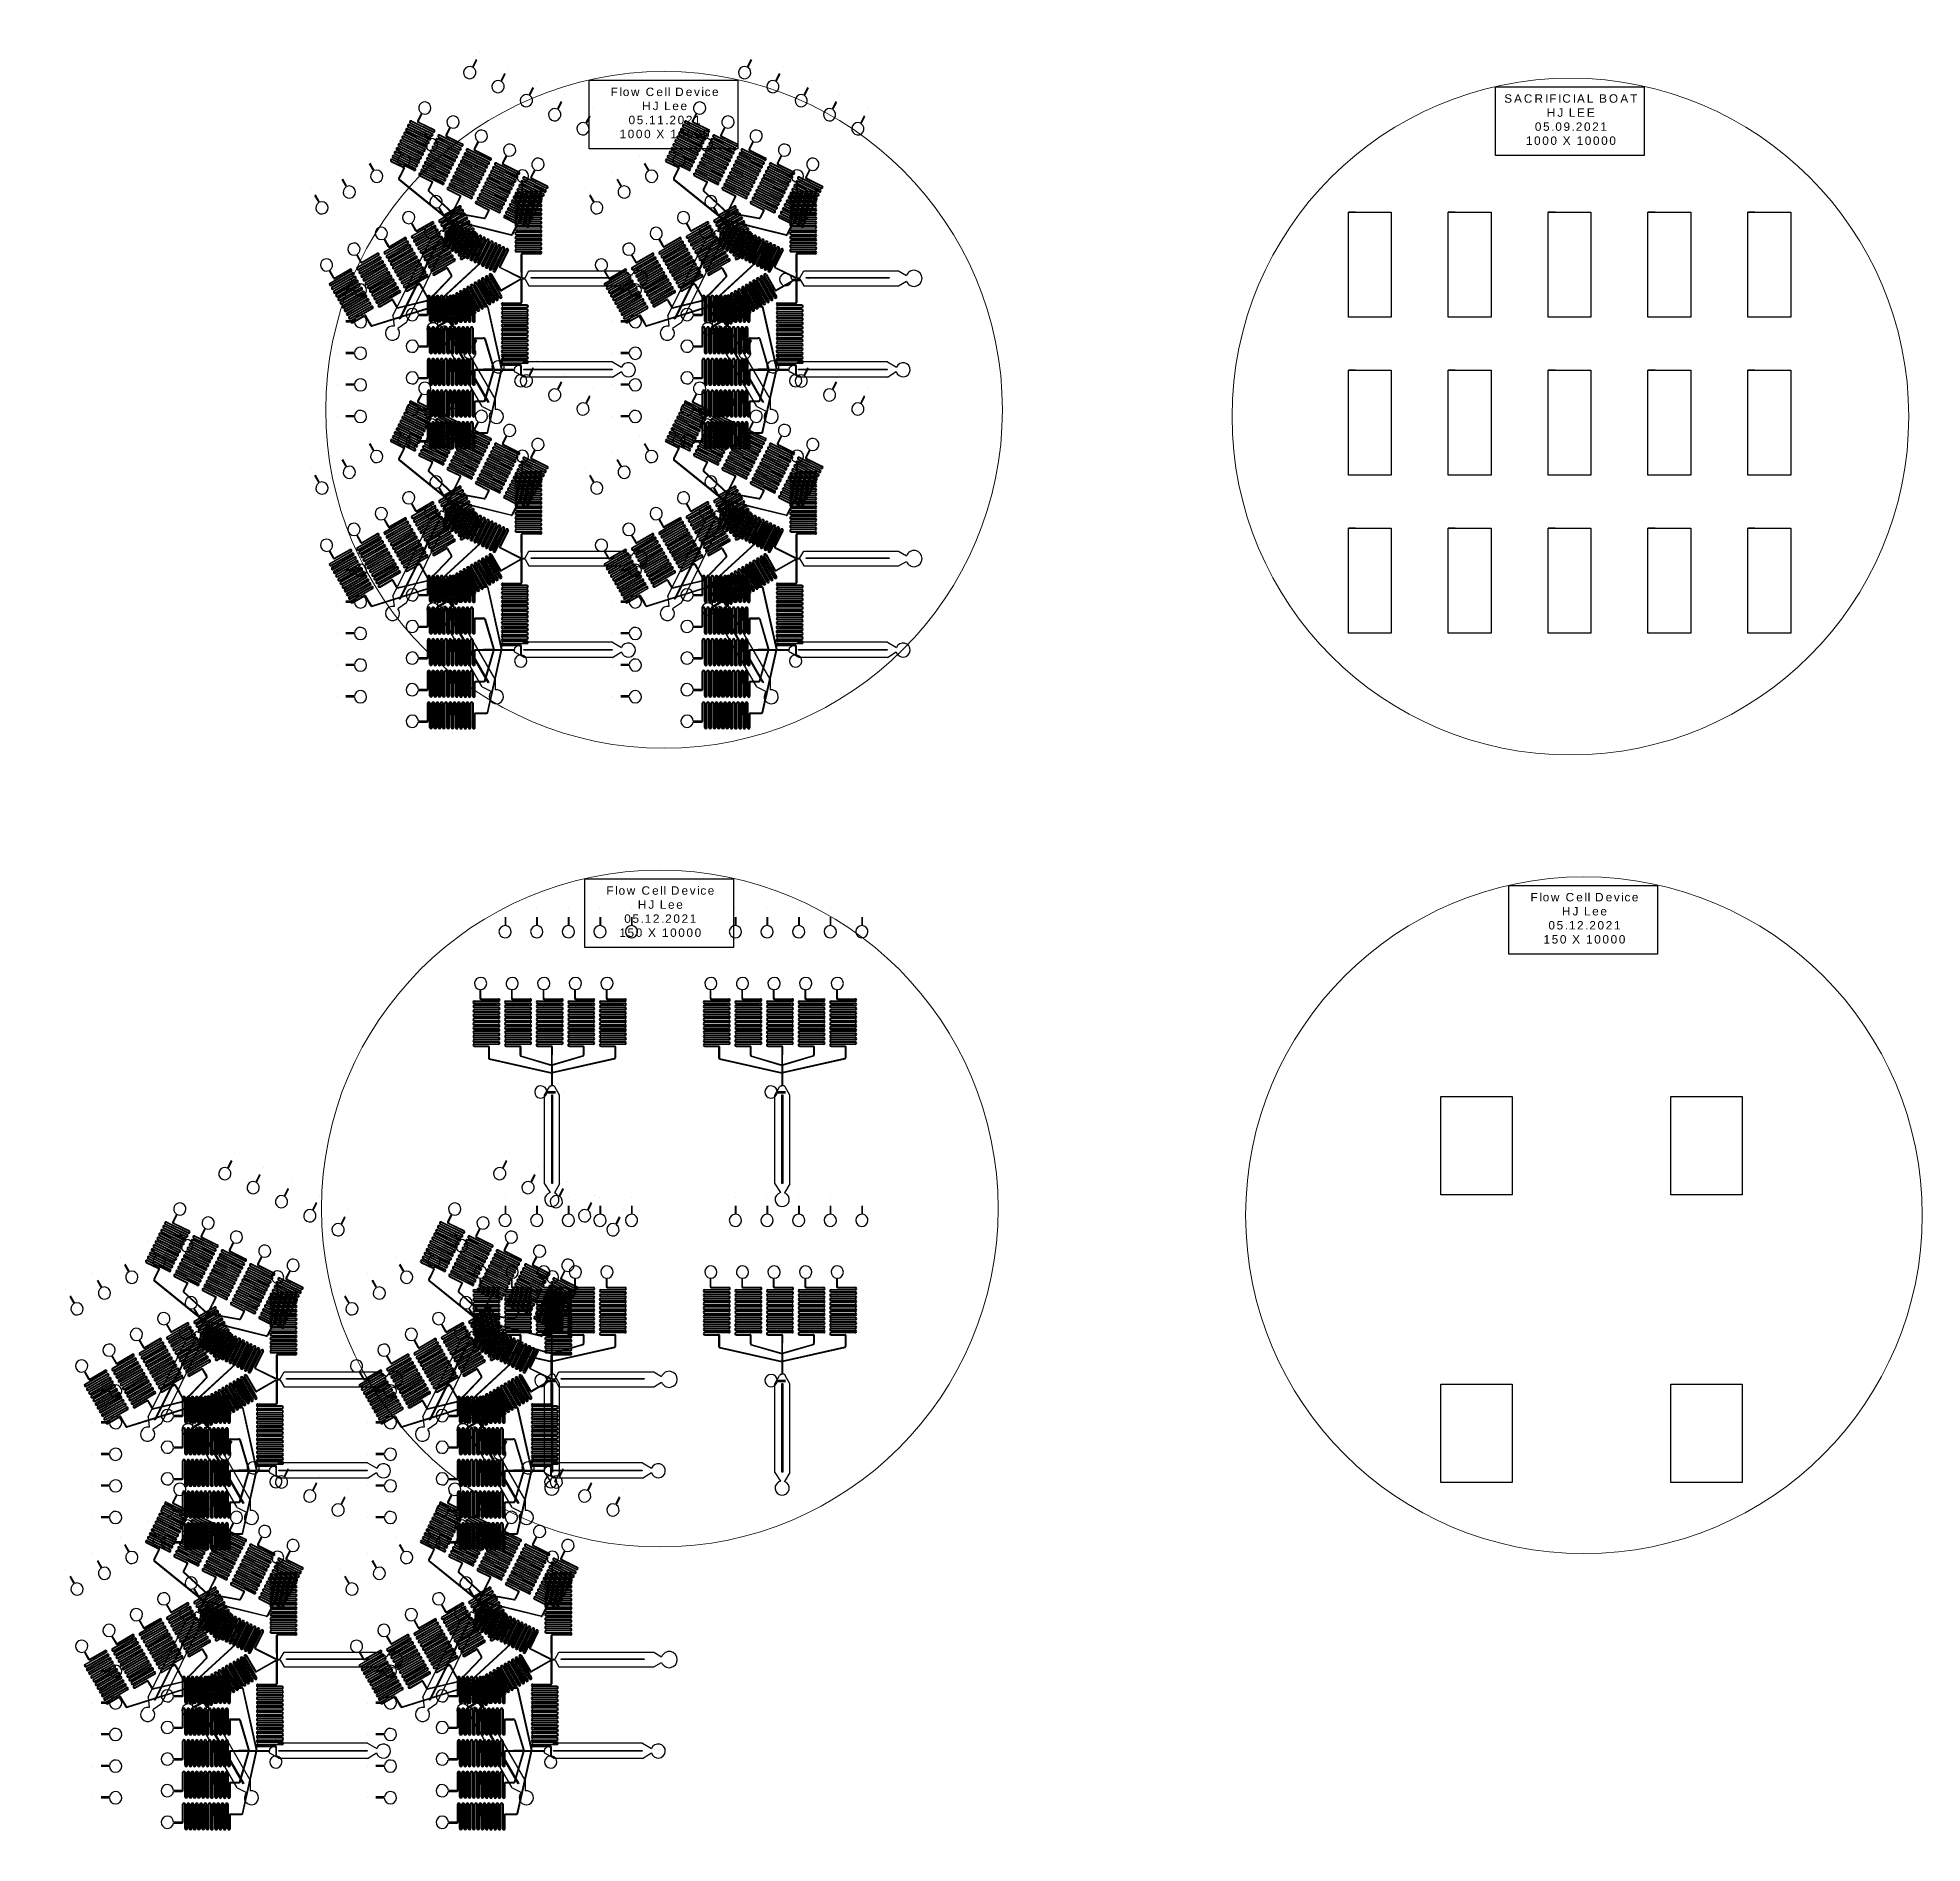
# Model space of a CAD drawing. Header units: inches. Extents: x -160691 to 107654, y -200077 to 57000.
import ezdxf

# ---------------------------------------------------------------- set-up
doc = ezdxf.new("R2010")
doc.units = ezdxf.units.IN
doc.header["$MEASUREMENT"] = 0
doc.layers.add('FLOW', color=1, linetype='Continuous')
doc.styles.get("Standard").update_dxf_attribs({"font": 'Arial.ttf'})

# ---------------------------------------------------------------- blocks, each defined once
blk = doc.blocks.new('*U20')
at = {"layer": 'FLOW'}
for p, q in [((-2050, 7500), (-3050, 7500)), ((-2050, 7500), (2050, 7500)), ((2050, 7500), (3050, 7500))]:
    blk.add_line(p, q, dxfattribs=at)
blk.add_lwpolyline([(-3050, 7500), (3050, 7500), (3050, -7481), (-3050, -7481)], close=True, dxfattribs=at)
blk = doc.blocks.new('*U21')
at = {"layer": 'FLOW', "color": 0, "linetype": 'ByBlock', "lineweight": -2, "transparency": 16777216}
for p in [(0, 45000), (14219, 45000), (28437, 45000), (42656, 45000), (56875, 45000), (0, 22500), (14219, 22500), (28437, 22500), (42656, 22500), (56875, 22500), (0, 0), (14219, 0), (28437, 0), (42656, 0), (56875, 0)]:
    blk.add_blockref('*U20', p, dxfattribs=at)
blk = doc.blocks.new('*U374')
at = {"layer": 'FLOW'}
blk.add_lwpolyline([(-5080, 6998), (5080, 6998), (5080, -6998), (-5080, -6998)], close=True, dxfattribs=at)
blk = doc.blocks.new('*U375')
at = {"layer": 'FLOW', "color": 0, "linetype": 'ByBlock', "lineweight": -2, "transparency": 16777216}
for p in [(-32742, 0), (0, 0), (-32742, -40975), (0, -40975)]:
    blk.add_blockref('*U374', p, dxfattribs=at)
blk = doc.blocks.new('*U329')
at = {"layer": 'FLOW'}
for p, q in [((808, 17), (-389, 17)), ((2005, 17), (2005, 17)), ((-395, -106), (810, -106))]:
    blk.add_line(p, q, dxfattribs=at)
blk.add_arc((-1262, 0), 873, 1.08908, 353.05894, dxfattribs=at)
blk = doc.blocks.new('*U328')
at = {"layer": 'FLOW', "color": 0, "linetype": 'ByBlock', "lineweight": -2, "transparency": 16777216}
blk.add_blockref('*U329', (0, 0), dxfattribs=at)
blk = doc.blocks.new('*U334')
at = {"layer": 'FLOW'}
for p, q in [((808, 17), (-389, 17)), ((808, 17), (-389, 17)), ((2005, 17), (2005, 17)), ((2005, 17), (2005, 17)), ((-395, -106), (810, -106)), ((-395, -106), (810, -106))]:
    blk.add_line(p, q, dxfattribs=at)
blk.add_arc((-1262, 0), 873, 1.08908, 353.05894, dxfattribs=at)
blk.add_arc((-1262, 0), 873, 1.08908, 353.05894, dxfattribs=at)
blk = doc.blocks.new('*U333')
at = {"layer": 'FLOW', "color": 0, "linetype": 'ByBlock', "lineweight": -2, "transparency": 16777216}
blk.add_blockref('*U334', (0, 0), dxfattribs=at)
blk.add_blockref('*U334', (0, 0), dxfattribs=at)
blk = doc.blocks.new('*U332')
at = {"layer": 'FLOW'}
for p, q in [((-17605, 4387), (-17606, 2488)), ((-17503, 4387), (-17503, 4387)), ((-17503, 4387), (-17503, 2386)), ((-17299, 934), (-17306, 4387)), ((-17206, 4387), (-17199, 939)), ((-16996, 4387), (-16996, 1127)), ((-16894, 4387), (-16894, 1132)), ((-16689, 933), (-16696, 4387)), ((-16596, 4387), (-16589, 939)), ((-16386, 4387), (-16386, 1127)), ((-16284, 4387), (-16284, 1132)), ((-16079, 933), (-16089, 4387)), ((-15986, 4387), (-15979, 938)), ((-15776, 4387), (-15776, 1126)), ((-15674, 4387), (-15674, 1131)), ((-15469, 933), (-15479, 4387)), ((-15376, 4387), (-15369, 938)), ((-15166, 4387), (-15166, 1126)), ((-15064, 4387), (-15064, 1131)), ((-14860, 932), (-14869, 4387)), ((-14769, 4387), (-14760, 937)), ((-14557, 4387), (-14557, 1125)), ((-14455, 4387), (-14455, 1131)), ((-14250, 932), (-14260, 4387)), ((-14157, 4387), (-14150, 937)), ((-13947, 4387), (-13947, 1125)), ((-13845, 4387), (-13845, 1130)), ((-13640, 931), (-13640, 4384)), ((-13540, 4388), (-13540, 937)), ((-13337, 4387), (-13337, 1125)), ((-13235, 4387), (-13235, 1130)), ((-13030, 931), (-13030, 4384)), ((-12930, 4388), (-12930, 936)), ((-12727, 4387), (-12727, 1124)), ((-12625, 4387), (-12625, 1130)), ((-12420, 931), (-12420, 4388)), ((-12320, 4387), (-12320, 936)), ((-12117, 4387), (-12117, 1124)), ((-12015, 4387), (-12015, 1129)), ((-11810, 930), (-11810, 4383)), ((-11710, 4387), (-11710, 936)), ((-11507, 4387), (-11507, 1123)), ((-11405, 4387), (-11405, 1129)), ((-11200, 930), (-11200, 4383)), ((-11100, 4387), (-11100, 935)), ((-10895, 3482), (-10895, 931)), ((-10795, 3365), (-10795, 931)), ((-10667, 3604), (-10752, 3604)), ((-10665, 3482), (-10702, 3482)), ((-17709, 2388), (-18771, 2388)), ((-17605, 2286), (-18771, 2286)), ((-16996, 1127), (-16994, 935)), ((-16894, 1630), (-16894, 935)), ((-16386, 1127), (-16384, 934)), ((-16284, 1629), (-16284, 934)), ((-15776, 1126), (-15774, 934)), ((-15674, 1629), (-15674, 934)), ((-15166, 1126), (-15164, 934)), ((-15064, 1628), (-15064, 934)), ((-14557, 1125), (-14555, 933)), ((-14455, 1628), (-14455, 933)), ((-13947, 1125), (-13945, 933)), ((-13845, 1628), (-13845, 933)), ((-13337, 1125), (-13335, 932)), ((-13235, 1627), (-13235, 932)), ((-12727, 1124), (-12725, 932)), ((-12625, 1627), (-12625, 932)), ((-12117, 1124), (-12115, 932)), ((-12015, 1626), (-12015, 932)), ((-11507, 1123), (-11505, 931)), ((-11405, 1626), (-11405, 931)), ((808, 17), (-389, 17)), ((2005, 17), (2005, 17)), ((-395, -106), (810, -106))]:
    blk.add_line(p, q, dxfattribs=at)
for centre, radius, start, end in [((-17405, 4389), 200, 359.40759, 180.59241), ((-17404, 4387), 98.7, 356.74277, 180.33147), ((-16796, 4388), 200, 359.55948, 180.54953), ((-16795, 4387), 98.7, 359.87059, 180.12941), ((-16186, 4388), 200, 359.67389, 180.54821), ((-16186, 4388), 97.5, 355.90001, 180.67361), ((-15576, 4387), 200, 359.78801, 180.54718), ((-15576, 4387), 97.4, 359.64666, 180.35334), ((-14968, 4388), 199, 359.49907, 180.50093), ((-14966, 4387), 97.4, 359.6919, 180.3081), ((-14357, 4387), 200, 0.00396, 179.99604), ((-14357, 4387), 97.5, 355.87566, 180.00163), ((-13743, 4382), 204, 0.54464, 178.82481), ((-13742, 4384), 102, 0.21097, 178.5355), ((-13133, 4382), 204, 0.54581, 178.71261), ((-13132, 4380), 103, 2.25409, 176.27166), ((-12523, 4382), 204, 0.53223, 178.61493), ((-12522, 4380), 103, 4.76314, 176.10136), ((-11913, 4381), 204, 0.53988, 179.49179), ((-11912, 4380), 103, 359.07411, 176.12477), ((-11303, 4380), 204, 1.97866, 178.02134), ((-11302, 4376), 103, 3.7952, 174.06809), ((-10756, 3464), 140, 88.27975, 172.72914), ((-10684, 3372), 111, 99.61083, 183.79538), ((-17708, 2491), 102, 269.82989, 358.71086), ((-17615, 2399), 113, 274.7409, 353.79984), ((-17096, 934), 203, 180, 0.32046), ((-17096, 936), 102, 178.49725, 359.13086), ((-16486, 933), 203, 180, 0.32046), ((-16486, 936), 102, 178.49725, 359.13086), ((-15876, 933), 203, 180, 0.32046), ((-15876, 936), 102, 178.49725, 359.13086), ((-15266, 933), 203, 180, 0.32046), ((-15266, 935), 102, 178.49725, 359.13086), ((-14657, 932), 203, 180, 0.32046), ((-14657, 935), 102, 178.49725, 359.13086), ((-14047, 932), 203, 180, 0.32046), ((-14047, 934), 102, 178.49725, 359.13086), ((-13437, 931), 203, 180, 0.32046), ((-13437, 934), 102, 178.49725, 359.13086), ((-12827, 931), 203, 180, 0.32046), ((-12827, 934), 102, 178.49725, 359.13086), ((-12217, 931), 203, 180, 0.32046), ((-12217, 933), 102, 178.49725, 359.13086), ((-11607, 930), 203, 180, 0.32046), ((-11607, 933), 102, 178.49725, 359.13086), ((-10997, 930), 203, 180, 0.32046), ((-10997, 932), 102, 178.49725, 359.13086), ((-1262, 0), 873, 1.08908, 353.05894)]:
    blk.add_arc(centre, radius, start, end, dxfattribs=at)
at = {"layer": 'FLOW', "rotation": 180}
blk.add_blockref('*U333', (-9894, 3499), dxfattribs=at)
blk = doc.blocks.new('*U331')
at = {"layer": 'FLOW', "color": 0, "linetype": 'ByBlock', "lineweight": -2, "transparency": 16777216}
for p in [(0, 0), (0, 0), (0, -4500), (0, -9000), (0, -13500), (0, -18000)]:
    blk.add_blockref('*U332', p, dxfattribs=at)
blk = doc.blocks.new('*U320')
at = {"layer": 'FLOW'}
for p, q in [((-8730, 5309), (-8730, 4845)), ((-8629, 5309), (-8629, 4875)), ((-8629, 4686), (270, 2690)), ((-8567, 4754), (270, 2790)), ((-4153, 5087), (270, 3790)), ((-4082, 5158), (270, 3890)), ((270, 5309), (270, 3890)), ((270, 3790), (270, 2790)), ((270, 2690), (270, 898)), ((370, 3890), (371, 5309)), ((4723, 5158), (370, 3890)), ((4794, 5087), (370, 3790)), ((9208, 4754), (370, 2790)), ((9270, 4686), (370, 2690)), ((370, 3790), (370, 2790)), ((370, 2690), (371, 898)), ((9270, 5309), (9270, 4875)), ((9371, 5309), (9371, 4845)), ((-743, -471), (-43, 741)), ((808, 17), (-389, 17)), ((71, 898), (-43, 741)), ((71, 898), (270, 898)), ((608, 898), (371, 898)), ((608, 898), (717, 741)), ((1417, -471), (717, 741)), ((2005, 17), (2005, 17)), ((-743, -13071), (-743, -471)), ((-395, -106), (810, -106)), ((1417, -13071), (1417, -471)), ((-743, -13071), (68, -14333)), ((1417, -13071), (667, -14370))]:
    blk.add_line(p, q, dxfattribs=at)
blk.add_lwpolyline([(287, -13021), (287, -421), (387, -421), (387, -13021)], close=True, dxfattribs=at)
for centre, radius, start, end in [((-8515, 4871), 217, 186.87504, 238.49326), ((-8384, 4924), 249, 191.12315, 222.90816), ((-3849, 5318), 381, 181.37196, 217.24996), ((-3846, 5314), 283, 180.88074, 213.36573), ((4487, 5314), 283, 326.63427, 359.11926), ((4490, 5318), 381, 322.75004, 358.62804), ((9025, 4924), 249, 317.09184, 348.87685), ((9156, 4871), 217, 301.50674, 353.12496), ((-1262, 0), 873, 1.08908, 353.05894), ((307, -15313), 1008, 103.75522, 69.13126)]:
    blk.add_arc(centre, radius, start, end, dxfattribs=at)
at = {"layer": 'FLOW', "rotation": 90}
blk.add_blockref('*U331', (-6342, 24080), dxfattribs=at)
blk = doc.blocks.new('*U327')
at = {"layer": 'FLOW'}
for p, q in [((808, 17), (-389, 17)), ((2005, 17), (2005, 17)), ((-395, -106), (810, -106))]:
    blk.add_line(p, q, dxfattribs=at)
blk.add_arc((-1262, 0), 873, 1.08908, 353.05894, dxfattribs=at)
at = {"layer": 'FLOW', "color": 0, "linetype": 'ByBlock', "lineweight": -2, "transparency": 16777216}
blk.add_blockref('*U320', (0, 0), dxfattribs=at)
blk = doc.blocks.new('*U326')
at = {"layer": 'FLOW'}
for p, q in [((808, 17), (-389, 17)), ((2005, 17), (2005, 17)), ((-395, -106), (810, -106))]:
    blk.add_line(p, q, dxfattribs=at)
blk.add_arc((-1262, 0), 873, 1.08908, 353.05894, dxfattribs=at)
at = {"layer": 'FLOW', "color": 0, "linetype": 'ByBlock', "lineweight": -2, "transparency": 16777216}
blk.add_blockref('*U327', (0, 0), dxfattribs=at)
blk = doc.blocks.new('*U325')
at = {"layer": 'FLOW'}
for p, q in [((808, 17), (-389, 17)), ((2005, 17), (2005, 17)), ((-395, -106), (810, -106))]:
    blk.add_line(p, q, dxfattribs=at)
blk.add_arc((-1262, 0), 873, 1.08908, 353.05894, dxfattribs=at)
at = {"layer": 'FLOW', "color": 0, "linetype": 'ByBlock', "lineweight": -2, "transparency": 16777216}
blk.add_blockref('*U326', (0, 0), dxfattribs=at)
blk = doc.blocks.new('*U324')
at = {"layer": 'FLOW'}
for p, q in [((808, 17), (-389, 17)), ((2005, 17), (2005, 17)), ((-395, -106), (810, -106))]:
    blk.add_line(p, q, dxfattribs=at)
blk.add_arc((-1262, 0), 873, 1.08908, 353.05894, dxfattribs=at)
at = {"layer": 'FLOW', "color": 0, "linetype": 'ByBlock', "lineweight": -2, "transparency": 16777216}
blk.add_blockref('*U325', (0, 0), dxfattribs=at)
blk = doc.blocks.new('*U323')
at = {"layer": 'FLOW'}
for p, q in [((808, 17), (-389, 17)), ((2005, 17), (2005, 17)), ((-395, -106), (810, -106))]:
    blk.add_line(p, q, dxfattribs=at)
blk.add_arc((-1262, 0), 873, 1.08908, 353.05894, dxfattribs=at)
at = {"layer": 'FLOW', "color": 0, "linetype": 'ByBlock', "lineweight": -2, "transparency": 16777216}
blk.add_blockref('*U324', (0, 0), dxfattribs=at)
blk = doc.blocks.new('*U330')
at = {"layer": 'FLOW'}
for p, q in [((808, 17), (-389, 17)), ((2005, 17), (2005, 17)), ((-395, -106), (810, -106))]:
    blk.add_line(p, q, dxfattribs=at)
blk.add_arc((-1262, 0), 873, 1.08908, 353.05894, dxfattribs=at)
at = {"layer": 'FLOW', "color": 0, "linetype": 'ByBlock', "lineweight": -2, "transparency": 16777216}
blk.add_blockref('*U323', (0, 0), dxfattribs=at)
blk = doc.blocks.new('*U319')
at = {"layer": 'FLOW'}
for p, q in [((2964, 10960), (-494, 10960)), ((-493, 11060), (2959, 11060)), ((-492, 12280), (2960, 12280)), ((-492, 11975), (2766, 11975)), ((-492, 11873), (2771, 11873)), ((-492, 11670), (2959, 11670)), ((-492, 11365), (2766, 11365)), ((-492, 11263), (2771, 11263)), ((-492, 10755), (2765, 10755)), ((2965, 11570), (-489, 11570)), ((2965, 12180), (-488, 12180)), ((291, 12712), (291, 12628)), ((413, 12715), (413, 12678)), ((413, 12485), (2964, 12485)), ((530, 12585), (2964, 12585)), ((2268, 11365), (2963, 11365)), ((2268, 10755), (2963, 10755)), ((2269, 11975), (2963, 11975)), ((2771, 11873), (2963, 11875)), ((2771, 11263), (2963, 11265)), ((-10709, 5937), (-9627, 8117)), ((-10671, 5787), (-9537, 8072)), ((-494, 9840), (2958, 9840)), ((-493, 10450), (2958, 10450)), ((-492, 10653), (2771, 10653)), ((-492, 10145), (2765, 10145)), ((-492, 10043), (2770, 10043)), ((-492, 9535), (2764, 9535)), ((-492, 9433), (2770, 9433)), ((-492, 9222), (2958, 9230)), ((2963, 9130), (-492, 9120)), ((-492, 8925), (2764, 8925)), ((-492, 8823), (2769, 8823)), ((-492, 8611), (2957, 8620)), ((2963, 8520), (-492, 8511)), ((-492, 8316), (2764, 8316)), ((-492, 8213), (2769, 8213)), ((2963, 9740), (-490, 9740)), ((2964, 10350), (-489, 10350)), ((2266, 8316), (2961, 8316)), ((2267, 9535), (2962, 9535)), ((2267, 8925), (2961, 8925)), ((2268, 10145), (2962, 10145)), ((2769, 8823), (2961, 8825)), ((2769, 8213), (2961, 8216)), ((2770, 10043), (2962, 10045)), ((2770, 9433), (2962, 9435)), ((2771, 10653), (2963, 10655)), ((-10929, 5779), (-10853, 5741)), ((-10890, 4886), (-9355, 7977)), ((-10877, 5889), (-10844, 5873)), ((-9263, 7938), (-10799, 4845)), ((-10617, 4750), (-9168, 7668)), ((-10525, 4705), (-9074, 7628)), ((-10344, 4614), (-8809, 7706)), ((-8717, 7666), (-10252, 4573)), ((-10070, 4479), (-8622, 7397)), ((-9978, 4433), (-8528, 7356)), ((-9797, 4343), (-8263, 7434)), ((-8171, 7394), (-9708, 4297)), ((-9524, 4208), (-8076, 7125)), ((-9432, 4162), (-7982, 7084)), ((-9389, 7223), (-9080, 7845)), ((-9251, 4071), (-7717, 7163)), ((-7624, 7123), (-9160, 4030)), ((-9074, 7628), (-8991, 7801)), ((-8977, 3936), (-7529, 6854)), ((-8886, 3891), (-7435, 6813)), ((-8843, 6951), (-8534, 7574)), ((-8705, 3799), (-7170, 6891)), ((-7078, 6851), (-8614, 3758)), ((-8528, 7356), (-8444, 7529)), ((-8431, 3665), (-6983, 6582)), ((-8339, 3620), (-6889, 6541)), ((-8297, 6680), (-7988, 7302)), ((-8151, 3526), (-6624, 6619)), ((-6532, 6580), (-8059, 3481)), ((-7982, 7084), (-7898, 7258)), ((-7885, 3394), (-6437, 6310)), ((-7793, 3348), (-6343, 6270)), ((-7750, 6408), (-7442, 7030)), ((-7603, 3254), (-6078, 6348)), ((-5986, 6308), (-7514, 3210)), ((-7435, 6813), (-7352, 6986)), ((-7339, 3123), (-5892, 6039)), ((-7247, 3078), (-5797, 5999)), ((-7204, 6137), (-6895, 6759)), ((-7059, 2984), (-5532, 6077)), ((-5440, 6037), (-6967, 2939)), ((-6889, 6541), (-6806, 6714)), ((-6793, 2852), (-5345, 5768)), ((-6701, 2806), (-5251, 5727)), ((-6658, 5865), (-6349, 6487)), ((-6513, 2713), (-4986, 5805)), ((-4894, 5765), (-6421, 2667)), ((-6343, 6270), (-6259, 6443)), ((-6246, 2581), (-4799, 5496)), ((-6154, 2535), (-4705, 5455)), ((-6113, 5594), (-5804, 6216)), ((-5966, 2442), (-4440, 5534)), ((-4348, 5494), (-5877, 2397)), ((-5797, 5999), (-5714, 6172)), ((-5566, 5322), (-5258, 5945)), ((-5251, 5727), (-5168, 5900)), ((-5020, 5051), (-4711, 5673)), ((-4705, 5455), (-4622, 5628)), ((-4474, 4779), (-4165, 5401)), ((-492, 8003), (2957, 8011)), ((2962, 7911), (-492, 7901)), ((-492, 7706), (2763, 7706)), ((-492, 7603), (2769, 7603)), ((-492, 7393), (2956, 7401)), ((2962, 7301), (-492, 7291)), ((-492, 7096), (2763, 7096)), ((-492, 6993), (2768, 6993)), ((-492, 6783), (2956, 6791)), ((2961, 6691), (-492, 6683)), ((-492, 6486), (2762, 6486)), ((-492, 6383), (2768, 6383)), ((-492, 6174), (2956, 6181)), ((2961, 6081), (-492, 6074)), ((-492, 5877), (2762, 5877)), ((-492, 5774), (2767, 5774)), ((-492, 5564), (2955, 5572)), ((2961, 5472), (-492, 5462)), ((2265, 6486), (2960, 6486)), ((2265, 5877), (2959, 5877)), ((2266, 7706), (2961, 7706)), ((2266, 7096), (2960, 7096)), ((2767, 5774), (2959, 5777)), ((2768, 6993), (2960, 6996)), ((2768, 6383), (2960, 6386)), ((2769, 7603), (2961, 7606)), ((-5700, 2309), (-4253, 5225)), ((-5608, 2264), (-4159, 5184)), ((-5421, 2171), (-3894, 5262)), ((-3802, 5222), (-5331, 2126)), ((-5154, 2039), (-3707, 4953)), ((-5063, 1993), (-3613, 4913)), ((-4874, 1900), (-3348, 4991)), ((-3256, 4951), (-4782, 1854)), ((-4608, 1767), (-3161, 4682)), ((-4516, 1722), (-3067, 4641)), ((-4326, 1627), (-2802, 4719)), ((-2710, 4680), (-4238, 1584)), ((-4159, 5184), (-4075, 5357)), ((-4061, 1496), (-2615, 4410)), ((-3970, 1451), (-2521, 4369)), ((-3929, 4508), (-3620, 5130)), ((-3782, 1357), (-2256, 4448)), ((-2164, 4408), (-3699, 1316)), ((-3613, 4913), (-3530, 5086)), ((-3515, 1225), (-2069, 4139)), ((-3423, 1179), (-1975, 4098)), ((-3382, 4236), (-3073, 4859)), ((-3067, 4641), (-2984, 4814)), ((-2855, 1868), (-1710, 4176)), ((-2836, 3965), (-2527, 4587)), ((-1618, 4136), (-2743, 1868)), ((-2521, 4369), (-2438, 4543)), ((-2290, 3693), (-1981, 4315)), ((-1975, 4098), (-1891, 4271)), ((-492, 5267), (2762, 5267)), ((-492, 5164), (2767, 5164)), ((-492, 4952), (2955, 4962)), ((2960, 4862), (-492, 4854)), ((-492, 4657), (2761, 4657)), ((-492, 4554), (2767, 4554)), ((-492, 4344), (2954, 4352)), ((2960, 4252), (-492, 4252)), ((-492, 4047), (2761, 4047)), ((-492, 3944), (2766, 3944)), ((222, 1047), (222, 3598)), ((322, 3565), (322, 279)), ((378, 3742), (2954, 3742)), ((2959, 3642), (427, 3642)), ((2264, 5267), (2959, 5267)), ((2264, 4657), (2959, 4657)), ((2264, 4047), (2958, 4047)), ((2766, 3944), (2958, 3947)), ((2767, 5164), (2959, 5167)), ((2767, 4554), (2959, 4557)), ((-5232, -162), (-5330, 3)), ((-3418, -2878), (-5150, 102)), ((-5066, 157), (-3334, -2829)), ((-4541, -344), (-4888, 258)), ((-4703, 143), (-4801, 308)), ((-3163, -2731), (-4789, 87)), ((-3074, -2679), (-4703, 143)), ((-2892, -2574), (-4622, 406)), ((-4538, 461), (-2812, -2528)), ((-4012, -39), (-4359, 562)), ((-4175, 447), (-4273, 612)), ((-2634, -2426), (-4261, 391)), ((-2546, -2374), (-4175, 447)), ((-2805, -1520), (-4093, 711)), ((-4009, 766), (-2743, -1427)), ((222, 163), (-2796, 1665)), ((-2722, 1740), (222, 279)), ((-2624, -1480), (222, 163)), ((222, 63), (-2603, -1583)), ((222, 1047), (222, 279)), ((222, -3223), (222, 63)), ((322, 279), (322, 229)), ((322, 229), (733, 229)), ((322, 79), (322, 129)), ((322, 129), (733, 129)), ((322, 79), (322, -1047)), ((760, 275), (733, 229)), ((762, 79), (733, 129)), ((760, 275), (1312, 1227)), ((762, 79), (1312, -867)), ((1312, 1227), (14812, 1227)), ((14812, 1227), (15937, 577)), ((-8179, -5628), (-9905, -2639)), ((-9821, -2585), (-8094, -5575)), ((-9295, -3085), (-9643, -2483)), ((-9458, -2599), (-9556, -2433)), ((-7916, -5475), (-9544, -2654)), ((-7827, -5424), (-9458, -2599)), ((-7651, -5324), (-9376, -2335)), ((-9292, -2280), (-7566, -5270)), ((-8767, -2780), (-9114, -2179)), ((-8929, -2294), (-9028, -2129)), ((-7387, -5170), (-9015, -2350)), ((-7299, -5119), (-8929, -2294)), ((-7117, -5014), (-8848, -2030)), ((-8764, -1975), (-7028, -4962)), ((-8238, -2476), (-8586, -1874)), ((-8401, -1989), (-8499, -1824)), ((-6859, -4865), (-8487, -2045)), ((-6770, -4814), (-8401, -1989)), ((-6587, -4708), (-8319, -1725)), ((-8235, -1671), (-6500, -4658)), ((-7711, -2172), (-8058, -1570)), ((-7873, -1685), (-7971, -1520)), ((-6332, -4560), (-7959, -1741)), ((-6243, -4509), (-7873, -1685)), ((-6061, -4404), (-7792, -1421)), ((-7708, -1366), (-5972, -4353)), ((-7182, -1867), (-7530, -1265)), ((-7345, -1380), (-7443, -1215)), ((-5803, -4255), (-7431, -1436)), ((-5715, -4204), (-7345, -1380)), ((-5533, -4099), (-7263, -1116)), ((-7179, -1062), (-5444, -4048)), ((-6654, -1562), (-7001, -961)), ((-6816, -1076), (-6914, -911)), ((-5275, -3950), (-6902, -1132)), ((-5186, -3899), (-6816, -1076)), ((-5004, -3794), (-6735, -812)), ((-6651, -757), (-4918, -3744)), ((-6125, -1257), (-6473, -656)), ((-6288, -771), (-6386, -606)), ((-4747, -3645), (-6374, -827)), ((-4658, -3594), (-6288, -771)), ((-4477, -3489), (-6206, -507)), ((-6122, -452), (-4390, -3439)), ((-5598, -953), (-5945, -352)), ((-5760, -467), (-5858, -302)), ((-4219, -3341), (-5846, -523)), ((-4130, -3290), (-5760, -467)), ((-3949, -3184), (-5679, -203)), ((-5595, -148), (-3860, -3133)), ((-5069, -649), (-5416, -47)), ((-3691, -3036), (-5318, -218)), ((-3602, -2984), (-5232, -162)), ((322, -705), (322, -3256)), ((1312, -867), (14812, -867)), ((14812, -867), (15937, -217)), ((-10540, -5810), (-11757, -3702)), ((-10394, -5861), (-11670, -3652)), ((-9765, -6542), (-11490, -3553)), ((-11406, -3499), (-9680, -6489)), ((-10881, -3999), (-11228, -3398)), ((-11043, -3513), (-11142, -3347)), ((-9500, -6390), (-11129, -3569)), ((-9412, -6339), (-11043, -3513)), ((-9236, -6238), (-10962, -3249)), ((-10878, -3194), (-9151, -6184)), ((-10352, -3694), (-10700, -3093)), ((-10515, -3208), (-10613, -3043)), ((-8972, -6085), (-10601, -3264)), ((-8883, -6034), (-10515, -3208)), ((-8708, -5933), (-10433, -2944)), ((-10349, -2889), (-8621, -5884)), ((-9824, -3390), (-10171, -2788)), ((-9986, -2903), (-10085, -2738)), ((-8444, -5780), (-10072, -2959)), ((-8355, -5729), (-9986, -2903)), ((-2417, -5130), (1036, -5120)), ((-2416, -3300), (116, -3300)), ((-2416, -3910), (1036, -3910)), ((-2416, -4520), (1036, -4512)), ((-2223, -4212), (-2415, -4215)), ((-1720, -4315), (-2415, -4315)), ((-2223, -4822), (-2415, -4825)), ((-1721, -4925), (-2415, -4925)), ((-2222, -3602), (-2414, -3605)), ((-1720, -3705), (-2414, -3705)), ((1036, -4002), (-2411, -4010)), ((1036, -4610), (-2411, -4620)), ((1036, -5222), (-2411, -5230)), ((166, -3400), (-2410, -3400)), ((1036, -4212), (-2223, -4212)), ((1036, -4822), (-2223, -4822)), ((1036, -3602), (-2222, -3602)), ((1036, -4925), (-2218, -4925)), ((1036, -3705), (-2217, -3705)), ((1036, -4315), (-2217, -4315)), ((-10593, -5976), (-10561, -5958)), ((-10530, -6081), (-10457, -6039)), ((-2418, -6349), (1036, -6341)), ((-2418, -6959), (1036, -6949)), ((-2418, -7569), (1036, -7559)), ((-2417, -5739), (1036, -5732)), ((-2225, -7262), (-2417, -7264)), ((-1722, -7364), (-2417, -7364)), ((-2225, -7872), (-2417, -7874)), ((-1723, -7974), (-2417, -7974)), ((-2224, -5432), (-2416, -5435)), ((-1721, -5535), (-2416, -5535)), ((-2224, -6041), (-2416, -6044)), ((-1721, -6144), (-2416, -6144)), ((-2224, -6652), (-2416, -6654)), ((-1722, -6754), (-2416, -6754)), ((1036, -7051), (-2413, -7059)), ((1036, -7662), (-2413, -7669)), ((1036, -5832), (-2412, -5839)), ((1036, -6441), (-2412, -6449)), ((1036, -7262), (-2225, -7262)), ((1036, -7872), (-2225, -7872)), ((1036, -5432), (-2224, -5432)), ((1036, -6041), (-2224, -6041)), ((1036, -6652), (-2224, -6652)), ((1036, -7974), (-2220, -7974)), ((1036, -6144), (-2219, -6144)), ((1036, -6754), (-2219, -6754)), ((1036, -7364), (-2219, -7364)), ((1036, -5535), (-2218, -5535)), ((-2420, -9398), (1034, -9398)), ((-2420, -10008), (1033, -10008)), ((-2420, -10618), (1037, -10618)), ((-2419, -8178), (1036, -8169)), ((-2419, -8788), (1036, -8778)), ((-2227, -10311), (-2419, -10313)), ((-1724, -10413), (-2419, -10413)), ((-2226, -8481), (-2418, -8483)), ((-1723, -8583), (-2418, -8583)), ((-2226, -9091), (-2418, -9093)), ((-1723, -9193), (-2418, -9193)), ((-2226, -9701), (-2418, -9703)), ((-1724, -9803), (-2418, -9803)), ((1037, -10108), (-2415, -10108)), ((1037, -10718), (-2415, -10718)), ((1036, -8881), (-2414, -8888)), ((1037, -9498), (-2414, -9498)), ((1036, -8269), (-2413, -8278)), ((1036, -10311), (-2227, -10311)), ((1036, -8481), (-2226, -8481)), ((1036, -9091), (-2226, -9091)), ((1036, -9701), (-2226, -9701)), ((1036, -9193), (-2221, -9193)), ((1036, -9803), (-2221, -9803)), ((1036, -10413), (-2221, -10413)), ((1036, -8583), (-2220, -8583)), ((-2421, -11228), (1032, -11228)), ((-2421, -11838), (1032, -11838)), ((-2227, -11531), (-2420, -11533)), ((-1725, -11633), (-2420, -11633)), ((131, -12143), (-2420, -12143)), ((14, -12243), (-2420, -12243)), ((-2227, -10921), (-2419, -10923)), ((-1725, -11023), (-2419, -11023)), ((1036, -11938), (-2416, -11938)), ((1036, -11328), (-2415, -11328)), ((1036, -10921), (-2227, -10921)), ((1036, -11531), (-2227, -11531)), ((1036, -11023), (-2222, -11023)), ((1036, -11633), (-2222, -11633)), ((131, -12373), (131, -12336)), ((253, -12371), (253, -12286))]:
    blk.add_line(p, q, dxfattribs=at)
blk.add_lwpolyline([(13476, 311), (13476, 211), (1645, 211), (1645, 311)], close=True, dxfattribs=at)
for centre, radius, start, end in [((-487, 10856), 204, 90.53223, 268.61493), ((-487, 11466), 204, 90.53988, 269.49179), ((-485, 12076), 204, 91.97866, 268.02134), ((-485, 11467), 103, 89.07411, 266.12477), ((-485, 10858), 103, 94.76314, 266.10136), ((-481, 12077), 103, 93.7952, 264.06809), ((430, 12624), 140, 178.27975, 262.72914), ((522, 12696), 111, 189.61083, 273.79538), ((2962, 11773), 102, 268.49725, 89.13086), ((2961, 11162), 102, 268.49725, 89.13086), ((2962, 12383), 102, 268.49725, 89.13086), ((2965, 11773), 203, 270, 90.32046), ((2964, 11163), 203, 270, 90.32046), ((2964, 10552), 203, 270, 90.32046), ((2965, 12383), 203, 270, 90.32046), ((-9445, 8028), 203, 333.60102, 153.92148), ((-9446, 8025), 102, 332.09828, 152.73188), ((-488, 9636), 204, 90.54464, 268.82481), ((-492, 9022), 200, 90.00396, 269.99604), ((-494, 8412), 199, 89.49907, 270.50093), ((-487, 10246), 204, 90.54581, 268.71261), ((-489, 9637), 102, 90.21097, 268.5355), ((-492, 8413), 97.4, 89.6919, 270.3081), ((-492, 9022), 97.5, 85.87566, 270.00163), ((-485, 10247), 103, 92.25409, 266.27166), ((2960, 8722), 102, 268.49725, 89.13086), ((2960, 8113), 102, 268.49725, 89.13086), ((2961, 10552), 102, 268.49725, 89.13086), ((2961, 9942), 102, 268.49725, 89.13086), ((2960, 9332), 102, 268.49725, 89.13086), ((2963, 8722), 203, 270, 90.32046), ((2962, 8113), 203, 270, 90.32046), ((2963, 9942), 203, 270, 90.32046), ((2963, 9332), 203, 270, 90.32046), ((-10788, 5865), 140, 241.88077, 326.33016), ((-10811, 5979), 111, 253.21185, 337.3964), ((-8898, 7756), 203, 333.60102, 153.92148), ((-8900, 7754), 102, 332.09828, 152.73188), ((-8352, 7485), 203, 333.60102, 153.92148), ((-8353, 7482), 102, 332.09828, 152.73188), ((-7806, 7213), 203, 333.60102, 153.92148), ((-7807, 7211), 102, 332.09828, 152.73188), ((-7260, 6941), 203, 333.60102, 153.92148), ((-7261, 6939), 102, 332.09828, 152.73188), ((-6713, 6670), 203, 333.60102, 153.92148), ((-6715, 6667), 102, 332.09828, 152.73188), ((-6167, 6398), 203, 333.60102, 153.92148), ((-6168, 6396), 102, 332.09828, 152.73188), ((-5622, 6127), 203, 333.60102, 153.92148), ((-5623, 6125), 102, 332.09828, 152.73188), ((-5076, 5855), 203, 333.60102, 153.92148), ((-5077, 5853), 102, 332.09828, 152.73188), ((-4529, 5584), 203, 333.60102, 153.92148), ((-4531, 5581), 102, 332.09828, 152.73188), ((-3983, 5312), 203, 333.60102, 153.92148), ((-3984, 5310), 102, 332.09828, 152.73188), ((-494, 6583), 200, 89.55948, 270.54953), ((-494, 5974), 200, 89.40759, 270.59241), ((-494, 5364), 200, 89.33635, 270.66365), ((-493, 7803), 200, 89.78801, 270.54718), ((-493, 7193), 200, 89.67389, 270.54821), ((-494, 5364), 97.5, 88.77135, 274.02375), ((-493, 7193), 97.5, 85.90001, 270.67361), ((-492, 6585), 98.7, 89.87059, 270.12941), ((-493, 5975), 98.7, 86.74277, 270.33147), ((-493, 7803), 97.4, 89.64666, 270.35334), ((2958, 5674), 102, 268.49725, 89.13086), ((2959, 7503), 102, 268.49725, 89.13086), ((2959, 6893), 102, 268.49725, 89.13086), ((2958, 6283), 102, 268.49725, 89.13086), ((2961, 5674), 203, 270, 90.32046), ((2961, 6893), 203, 270, 90.32046), ((2961, 6283), 203, 270, 90.32046), ((2962, 7503), 203, 270, 90.32046), ((-10704, 4801), 204, 155.57969, 331.62236), ((-10704, 4805), 103, 157.39623, 327.66911), ((-10159, 4529), 204, 154.14091, 333.09281), ((-10159, 4531), 103, 152.67513, 329.7258), ((-9612, 4257), 204, 154.13325, 332.21596), ((-9613, 4260), 103, 158.36416, 329.70238), ((-9066, 3986), 204, 154.14683, 332.31363), ((-9066, 3988), 103, 155.85512, 329.87268), ((-8520, 3714), 204, 154.14566, 332.42584), ((-8522, 3713), 102, 153.81199, 332.13652), ((-7972, 3437), 200, 153.60498, 333.59706), ((-7972, 3437), 97.5, 149.47668, 333.60266), ((-7426, 3164), 199, 153.10009, 334.10195), ((-7427, 3166), 97.4, 153.29292, 333.90913), ((-6880, 2895), 200, 153.38903, 334.1482), ((-6880, 2895), 97.4, 153.24769, 333.95436), ((-6334, 2623), 200, 153.27492, 334.14923), ((-3438, 5041), 203, 333.60102, 153.92148), ((-3439, 5039), 102, 332.09828, 152.73188), ((-2892, 4770), 203, 333.60102, 153.92148), ((-2893, 4767), 102, 332.09828, 152.73188), ((-2345, 4498), 203, 333.60102, 153.92148), ((-2346, 4496), 102, 332.09828, 152.73188), ((-1799, 4226), 203, 333.60102, 153.92148), ((-1800, 4224), 102, 332.09828, 152.73188), ((-496, 4753), 199, 88.81947, 270.9487), ((-495, 4144), 200, 89.10713, 270.89287), ((-493, 4755), 98.8, 89.29186, 273.23594), ((-490, 4149), 102, 89.01576, 271.04577), ((377, 3586), 156, 89.7651, 175.61368), ((416, 3547), 95.4, 82.85137, 169.03174), ((2957, 4454), 102, 268.49725, 89.13086), ((2957, 3844), 102, 268.49725, 89.13086), ((2958, 5064), 102, 268.49725, 89.13086), ((2959, 3844), 203, 270, 90.32046), ((2960, 5064), 203, 270, 90.32046), ((2960, 4454), 203, 270, 90.32046), ((-6334, 2623), 97.5, 149.50103, 334.27463), ((-5788, 2351), 200, 153.1605, 334.15056), ((-5788, 2353), 98.7, 153.47161, 333.73043), ((-5242, 55), 203, 30.00071, 210.32117), ((-5242, 2080), 200, 153.00861, 334.19343), ((-5240, 53), 102, 28.49796, 209.13157), ((-5243, 2082), 98.7, 150.34379, 333.9325), ((-4713, 360), 203, 30.00071, 210.32117), ((-4696, 1809), 200, 152.93737, 334.26467), ((-4712, 358), 102, 28.49796, 209.13157), ((-4696, 1809), 97.5, 152.37238, 337.62477), ((-4185, 665), 203, 30.00071, 210.32117), ((-4149, 1535), 199, 152.42049, 334.54973), ((-4183, 662), 102, 28.49796, 209.13157), ((-4150, 1539), 98.8, 152.89289, 336.83697), ((-3604, 1266), 200, 152.70815, 334.4939), ((-3606, 1272), 102, 152.61678, 334.64679), ((-2716, 1799), 156, 153.36613, 239.2147), ((-2664, 1816), 95.4, 146.45239, 232.63276), ((17018, 180), 1151, 200.15239, 159.84761), ((-9996, -2686), 203, 30.00071, 210.32117), ((-9995, -2688), 102, 28.49796, 209.13157), ((-9468, -2381), 203, 30.00071, 210.32117), ((-9466, -2384), 102, 28.49796, 209.13157), ((-8939, -2077), 203, 30.00071, 210.32117), ((-8938, -2079), 102, 28.49796, 209.13157), ((-8411, -1772), 203, 30.00071, 210.32117), ((-8409, -1774), 102, 28.49796, 209.13157), ((-7883, -1468), 203, 30.00071, 210.32117), ((-7882, -1470), 102, 28.49796, 209.13157), ((-7355, -1163), 203, 30.00071, 210.32117), ((-7353, -1165), 102, 28.49796, 209.13157), ((-6826, -858), 203, 30.00071, 210.32117), ((-6825, -861), 102, 28.49796, 209.13157), ((-6298, -554), 203, 30.00071, 210.32117), ((-6296, -556), 102, 28.49796, 209.13157), ((-5770, -249), 203, 30.00071, 210.32117), ((-5769, -252), 102, 28.49796, 209.13157), ((-3244, -2782), 199, 208.82018, 30.94941), ((-2717, -2477), 200, 209.10784, 30.89358), ((-2724, -2475), 102, 209.01647, 31.04648), ((-2670, -1443), 156, 209.76581, 295.61439), ((-2655, -1390), 95.4, 202.85208, 289.03245), ((-11582, -3600), 203, 30.00071, 210.32117), ((-11580, -3602), 102, 28.49796, 209.13157), ((-11053, -3295), 203, 30.00071, 210.32117), ((-11052, -3298), 102, 28.49796, 209.13157), ((-10525, -2991), 203, 30.00071, 210.32117), ((-10523, -2993), 102, 28.49796, 209.13157), ((-7477, -5217), 204, 210.54535, 28.82552), ((-7477, -5219), 102, 210.21168, 28.53621), ((-6943, -4914), 200, 210.00467, 29.99675), ((-6943, -4914), 97.5, 205.87637, 30.00235), ((-6414, -4610), 199, 209.49978, 30.50164), ((-6416, -4609), 97.4, 209.69261, 30.30881), ((-5887, -4305), 200, 209.78872, 30.54789), ((-5887, -4305), 97.4, 209.64737, 30.35405), ((-5359, -4000), 200, 209.6746, 30.54892), ((-5359, -4000), 97.5, 205.90072, 30.67432), ((-4830, -3695), 200, 209.56019, 30.55024), ((-4832, -3695), 98.7, 209.8713, 30.13012), ((-4303, -3391), 200, 209.4083, 30.59312), ((-4304, -3391), 98.7, 206.74348, 30.33218), ((-3774, -3086), 200, 209.33706, 30.66436), ((-3774, -3086), 97.5, 208.77206, 34.02446), ((-3247, -2781), 98.8, 209.29257, 33.23665), ((-2416, -4112), 203, 90, 270.32046), ((-2416, -4722), 203, 90, 270.32046), ((-2417, -5332), 203, 90, 270.32046), ((-2416, -3502), 203, 90, 270.32046), ((-2414, -5332), 102, 88.49725, 269.13086), ((-2413, -4112), 102, 88.49725, 269.13086), ((-2414, -4722), 102, 88.49725, 269.13086), ((-2413, -3502), 102, 88.49725, 269.13086), ((128, -3205), 95.4, 262.85137, 349.03174), ((167, -3244), 156, 269.7651, 355.61368), ((1037, -4413), 98.8, 269.29186, 93.23594), ((1038, -5022), 97.5, 268.77135, 94.02375), ((1034, -3807), 102, 269.01576, 91.04577), ((1039, -3802), 200, 269.10713, 90.89287), ((1040, -4411), 199, 268.81947, 90.9487), ((1038, -5022), 200, 269.33635, 90.66365), ((-10632, -5872), 111, 309.61154, 33.79609), ((-10523, -5915), 140, 298.28046, 22.72985), ((-9592, -6435), 204, 211.97937, 28.02205), ((-9594, -6432), 103, 213.79591, 24.0688), ((-9063, -6131), 204, 210.54059, 29.4925), ((-9064, -6130), 103, 209.07482, 26.12548), ((-8534, -5826), 204, 210.53294, 28.61565), ((-8536, -5825), 103, 214.76385, 26.10207), ((-8006, -5522), 204, 210.54652, 28.71332), ((-8008, -5520), 103, 212.2548, 26.27237), ((-2418, -7161), 203, 90, 270.32046), ((-2418, -7771), 203, 90, 270.32046), ((-2417, -5941), 203, 90, 270.32046), ((-2418, -6551), 203, 90, 270.32046), ((-2415, -7161), 102, 88.49725, 269.13086), ((-2416, -7771), 102, 88.49725, 269.13086), ((-2414, -5941), 102, 88.49725, 269.13086), ((-2415, -6551), 102, 88.49725, 269.13086), ((1037, -6851), 97.5, 265.90001, 90.67361), ((1036, -5634), 98.7, 266.74277, 90.33147), ((1037, -6241), 200, 269.55948, 90.54953), ((1037, -6851), 200, 269.67389, 90.54821), ((1037, -7462), 200, 269.78801, 90.54718), ((1038, -5632), 200, 269.40759, 90.59241), ((1036, -6243), 98.7, 269.87059, 90.12941), ((1036, -7461), 97.4, 269.64666, 90.35334), ((1038, -8070), 199, 269.49907, 90.50093), ((1036, -8071), 97.4, 269.6919, 90.3081), ((-2420, -10211), 203, 90, 270.32046), ((-2420, -10821), 203, 90, 270.32046), ((-2419, -8991), 203, 90, 270.32046), ((-2420, -9601), 203, 90, 270.32046), ((-2419, -8380), 203, 90, 270.32046), ((-2417, -10211), 102, 88.49725, 269.13086), ((-2418, -10821), 102, 88.49725, 269.13086), ((-2416, -8380), 102, 88.49725, 269.13086), ((-2416, -8990), 102, 88.49725, 269.13086), ((-2417, -9601), 102, 88.49725, 269.13086), ((1036, -8681), 97.5, 265.87566, 90.00163), ((1031, -9904), 204, 270.54581, 88.71261), ((1029, -9906), 103, 272.25409, 86.27166), ((1031, -10514), 204, 270.53223, 88.61493), ((1032, -9294), 204, 270.54464, 88.82481), ((1033, -9296), 102, 270.21097, 88.5355), ((1036, -8681), 200, 270.00396, 89.99604), ((1029, -10516), 103, 274.76314, 86.10136), ((-2421, -12041), 203, 90, 270.32046), ((-2421, -11431), 203, 90, 270.32046), ((-2418, -11431), 102, 88.49725, 269.13086), ((-2418, -12041), 102, 88.49725, 269.13086), ((21, -12354), 111, 9.61083, 93.79538), ((113, -12282), 140, 358.27975, 82.72914), ((1029, -11126), 103, 269.07411, 86.12477), ((1030, -11124), 204, 270.53988, 89.49179), ((1025, -11735), 103, 273.7952, 84.06809), ((1029, -11734), 204, 271.97866, 88.02134)]:
    blk.add_arc(centre, radius, start, end, dxfattribs=at)
for name, p, rotation in [('*U330', (-11575, 6217), 333.6010226658108), ('*U324', (-11253, -6376), 30.00071071353132), ('*U328', (396, 13486), 270), ('*U326', (148, -13144), 89.99999999999999)]:
    blk.add_blockref(name, p, dxfattribs=dict(at, rotation=rotation))
blk = doc.blocks.new('*U322')
at = {"layer": 'FLOW'}
for p, q in [((808, 17), (-389, 17)), ((2005, 17), (2005, 17)), ((-395, -106), (810, -106))]:
    blk.add_line(p, q, dxfattribs=at)
blk.add_arc((-1262, 0), 873, 1.08908, 353.05894, dxfattribs=at)
at = {"layer": 'FLOW', "color": 0, "linetype": 'ByBlock', "lineweight": -2, "transparency": 16777216}
for p in [(-39137, 0), (0, 0), (-39137, -39902), (0, -39902)]:
    blk.add_blockref('*U319', p, dxfattribs=at)
blk = doc.blocks.new('*U321')
at = {"layer": 'FLOW', "color": 0, "linetype": 'ByBlock', "lineweight": -2, "transparency": 16777216}
for name, p in [('*U320', (0, 41092)), ('*U320', (32792, 41092)), ('*U322', (0, 0)), ('*U320', (0, 0)), ('*U320', (32792, 0))]:
    blk.add_blockref(name, p, dxfattribs=at)

msp = doc.modelspace()

# ---------------------------------------------------------------- linework, layer by layer
at = {"layer": 'FLOW'}
for points in [[(-82191, 50969), (-61021, 50969), (-61021, 41179), (-82191, 41179)], [(46861, 50022), (68031, 50022), (68031, 40232), (46861, 40232)], [(-82797, -62743), (-61627, -62743), (-61627, -72533), (-82797, -72533)], [(48789, -63690), (69959, -63690), (69959, -73480), (48789, -73480)], [(82002, -107752), (71842, -107752), (71842, -93755), (82002, -93755)], [(71842, -93755), (82002, -93755), (82002, -107752), (71842, -107752)]]:
    msp.add_lwpolyline(points, close=True, dxfattribs=at)
at = {"layer": 'FLOW', "linetype": 'Continuous', "lineweight": 5}
for centre in [(-71503, 4005), (57549, 3058), (-72109, -109707), (59477, -110654)]:
    msp.add_circle(centre, 48177, dxfattribs=at)

# ---------------------------------------------------------------- block references
at = {"layer": 'FLOW'}
for name, p in [('*U322', (-52923, 22558)), ('*U21', (28990, -20321)), ('*U321', (-87793, -134199)), ('*U375', (76922, -100753))]:
    msp.add_blockref(name, p, dxfattribs=at)

# ---------------------------------------------------------------- texts
at = {"layer": 'FLOW', "char_height": 1200, "width": 20322.21, "attachment_point": 2}
for s, insert in [('\\A1;{\\fSwis721 BdOul BT|b0|i0|c0|p82;\\T1.25;Flow Cell Device\\PHJ Lee\\P05.11.2021\\P1000 X 10000}', (-71318, 49889)), ('\\A1;{\\fSwis721 BdOul BT|b0|i0|c0|p82;\\T1.25;SACRIFICIAL BOAT\\PHJ LEE\\P05.09.2021\\P1000 X 10000}', (57733, 48942)), ('\\A1;{\\fSwis721 BdOul BT|b0|i0|c0|p82;\\T1.25;Flow Cell Device\\PHJ Lee\\P05.12.2021\\P150 X 10000}', (-71925, -63822)), ('\\A1;{\\fSwis721 BdOul BT|b0|i0|c0|p82;\\T1.25;Flow Cell Device\\PHJ Lee\\P05.12.2021\\P150 X 10000}', (59662, -64770))]:
    msp.add_mtext(s, dxfattribs=dict(at, insert=insert))

doc.saveas('drawing.dxf')
